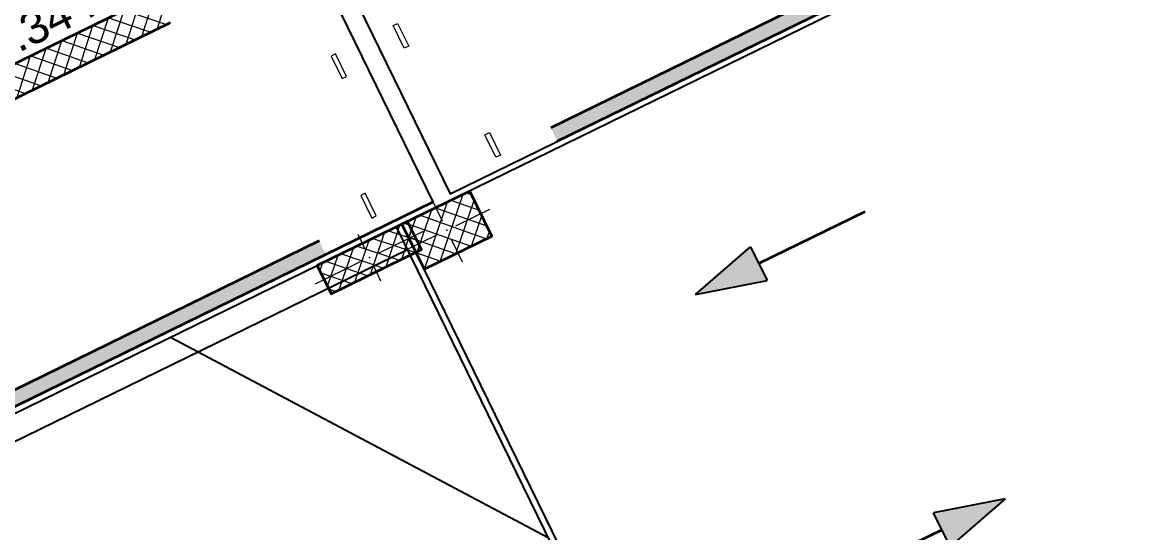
# Model space of a CAD drawing. Header units: metres. Extents: x 7511783 to 7512372, y 4692307 to 4692611.
# Drawn here: x 7511934.95 to 7511943.79, y 4692564.45 to 4692568.51 of the extents above; entities that cross this region are included whole.
import ezdxf
from ezdxf.enums import TextEntityAlignment as Align

# ---------------------------------------------------------------- set-up
doc = ezdxf.new("R2010")
doc.units = ezdxf.units.M
doc.layers.get('0').update_dxf_attribs({"lineweight": 0})
for name, color, linetype, lineweight in [('2D Drafting - General_Pen_No__1', 7, 'Continuous', 0), ('A - Fill Zone_Pen_No__156', 165, 'Continuous', 0), ('A - Muret', 7, 'Continuous', 0), ('A - Muret_Pen_No__101', 252, 'Continuous', 0), ('A - Muret_Pen_No__102', 254, 'Continuous', 0), ('A - Muret_Pen_No__7', 7, 'Continuous', 0), ('A - Pllaka Themel', 7, 'Continuous', 0), ('A - Pllaka Themel_Pen_No__42', 8, 'Continuous', 0), ('A - Rampa_Pen_No__42', 8, 'Continuous', 0), ('A - Shtyllat', 7, 'Continuous', 0), ('A - Shtyllat_Pen_No__1', 7, 'Continuous', 0), ('A - Shtyllat_Pen_No__7', 7, 'Continuous', 0), ('A -Polyline', 7, 'Continuous', 0), ('A -Polyline_Pen_No__48', 14, 'Continuous', 0), ('A -Polyline_Pen_No__8', 14, 'Continuous', 0), ('A1 - Bodrumi -1', 7, 'Continuous', 0), ('garazhat-netw', 1, 'Continuous', 0)]:
    doc.layers.add(name, color=color, linetype=linetype, lineweight=lineweight)
doc.styles.add('GENERATED_STYLE_1', font='arial.ttf')
doc.styles.add('GENERATED_STYLE_2', font='arialbd.ttf')
pattern_1 = [(44.99999999999998, (0, 0), (-68.94290863686237, 68.94290863686243), []), (135.0000000000001, (0, 0), (68.94290863686219, 68.94290863686261), [])]

# ---------------------------------------------------------------- blocks, each defined once
blk = doc.blocks.new('Slab_1', base_point=(-1850.000000000003, -20500.83600967443))
at = {"layer": 'A - Pllaka Themel_Pen_No__42', "color": 8, "linetype": 'Continuous', "lineweight": 25, "flags": 128}
blk.add_lwpolyline([(-1850.000000000003, -20500.83600967443), (27400.0000000007, -20500.83534970144), (27400.0000000007, 1500), (-1000, 1500), (-999.9999999999992, -8550.830745419275), (-1850.000000000002, -8550.830745419275)], close=True, dxfattribs=at)
blk = doc.blocks.new('Slab_2', base_point=(27550, -20500.83535421407))
at = {"layer": 'A - Pllaka Themel_Pen_No__42', "color": 8, "linetype": 'Continuous', "lineweight": 25, "flags": 128}
blk.add_lwpolyline([(27550, -20500.83535421407), (52100, -20500.83535421407), (52100, 1500), (27550, 1500)], close=True, dxfattribs=at)
blk = doc.blocks.new('Slab_5', base_point=(27099.99999994247, -19050.45703700876))
at = {"layer": 'A - Pllaka Themel_Pen_No__42', "color": 8, "linetype": 'Continuous', "lineweight": 25, "flags": 128}
blk.add_lwpolyline([(27099.99999994247, -19050.45703700876), (27099.99999994245, -53141.28956256484), (34367.48378446266, -53141.28956256484), (34572.08011014806, -54047.73212241127), (58725.51372234098, -48551.56399353076), (58577.30438397717, -47886.40318112022), (60192.66493870387, -47573.34216697117), (56976.71528492225, -33242.20353530695), (55470.262655318, -33580.37692266012), (52202.17436583388, -19050.80466526668)], close=True, dxfattribs=at)
blk = doc.blocks.new('Wall_32', base_point=(5824.862731304111, -24950.40664052381))
at = {"layer": 'A - Muret_Pen_No__101', "linetype": 'Continuous', "lineweight": 13}
h = blk.add_hatch(dxfattribs=at)
h.set_pattern_fill('CONCRETE_BLOCK', color=252, style=0, pattern_type=2)
h.set_pattern_definition(pattern_1)
h.paths.add_polyline_path([(6424.862816457296, -24950.41492313773), (9499.998194575948, -24950.45703086066), (9500.001641991863, -24700.63338816103), (10300.00183761077, -24700.64422289676), (10299.99814395087, -24950.46786559639), (13074.99829154035, -24950.50578717143), (13075.00173895627, -24700.63338816103), (13875.00193457517, -24700.64422289676), (13874.99824091527, -24950.51686815115), (16424.99835657231, -24950.55208104226), (16425.00180398823, -24700.63338816103), (17225.00150711915, -24700.64422289676), (17224.99805970324, -24950.56316202198), (22349.99821248404, -24950.63358780419), (22350.00165989995, -24700.63338816103), (6424.866263873207, -24700.41496973857)])
at = {"layer": 'A - Muret_Pen_No__7', "color": 7, "linetype": 'Continuous', "lineweight": 35, "flags": 128}
for points in [[(22350.0017149545, -24700.63356742325), (6424.866061430847, -24700.41487988083)], [(10299.99816184471, -24950.46809408945), (13074.99828923289, -24950.50620101496)]]:
    blk.add_lwpolyline(points, dxfattribs=at)
blk = doc.blocks.new('Wall_38', base_point=(16950, -19000.83965125988))
at = {"layer": 'A - Muret_Pen_No__102', "linetype": 'Continuous', "lineweight": 0}
blk.add_hatch(color=254, dxfattribs=at).paths.add_polyline_path([(26450.00000000064, -18880.83973710552), (23149.99994263089, -18880.83973710552), (23149.99994263089, -19000.8406140397), (27400.0000000007, -19000.839679736), (26450.00000000064, -19000.83531965208)])
at = {"layer": 'A - Muret_Pen_No__7', "color": 7, "linetype": 'Continuous', "lineweight": 35, "flags": 128}
for points in [[(26450.00000000064, -18880.83965125988), (23149.99994263089, -18880.83965125988)], [(23149.99994263096, -19000.83965125988), (27400.0000000007, -19000.83965125988)]]:
    blk.add_lwpolyline(points, dxfattribs=at)
blk = doc.blocks.new('Wall_61', base_point=(27550, -19000.83534970144))
at = {"layer": 'A - Muret_Pen_No__102', "linetype": 'Continuous', "lineweight": 0}
blk.add_hatch(color=254, dxfattribs=at).paths.add_polyline_path([(28500.00002657669, -19000.83533755253), (31800.00000223517, -19000.83597085249), (31800.00000223517, -18880.83531886295), (28500.00002657669, -18880.83531886295)])
at = {"layer": 'A - Muret_Pen_No__7', "color": 7, "linetype": 'Continuous', "lineweight": 35, "flags": 128}
for points in [[(31800.00000223517, -18880.83534970144), (28500.00002086165, -18880.83534970144)], [(28500.00002086165, -19000.83534970144), (31800.00000223522, -19000.83534970144)]]:
    blk.add_lwpolyline(points, dxfattribs=at)
blk = doc.blocks.new('Column_20', base_point=(2720.000000000001, 13759.91603487401))
at = {"layer": 'A - Shtyllat_Pen_No__1', "color": 7, "linetype": 'Continuous', "lineweight": 13, "flags": 128}
blk.add_lwpolyline([(2700.000000000001, 13659.91603487401), (2740.000000000001, 13659.91603487401), (2740.000000000001, 13859.91603487401), (2700.000000000001, 13859.91603487401)], close=True, dxfattribs=at)
blk = doc.blocks.new('Column_21', base_point=(2720.000000000001, 14480))
at = {"layer": 'A - Shtyllat_Pen_No__1', "color": 7, "linetype": 'Continuous', "lineweight": 13, "flags": 128}
blk.add_lwpolyline([(2700.000000000001, 14380), (2740.000000000001, 14380), (2740.000000000001, 14580), (2700.000000000001, 14580)], close=True, dxfattribs=at)
blk = doc.blocks.new('Column_29', base_point=(2775.000000000002, 13759.91603487401))
at = {"layer": 'A - Shtyllat_Pen_No__1', "color": 7, "linetype": 'Continuous', "lineweight": 13, "flags": 128}
blk.add_lwpolyline([(2795.000000000002, 13659.91603487401), (2755.000000000002, 13659.91603487401), (2755.000000000002, 13859.91603487401), (2795.000000000002, 13859.91603487401)], close=True, dxfattribs=at)
blk = doc.blocks.new('Column_30', base_point=(2775.000000000002, 14480))
at = {"layer": 'A - Shtyllat_Pen_No__1', "color": 7, "linetype": 'Continuous', "lineweight": 13, "flags": 128}
blk.add_lwpolyline([(2795.000000000002, 14380), (2755.000000000002, 14380), (2755.000000000002, 14580), (2795.000000000002, 14580)], close=True, dxfattribs=at)
blk = doc.blocks.new('Column_110', base_point=(27399.99723020736, -19250.46984577874))
at = {"layer": 'A - Shtyllat', "linetype": 'Continuous', "lineweight": 0}
h = blk.add_hatch(dxfattribs=at)
h.set_pattern_fill('CONCRETE_BLOCK', color=18, style=0, pattern_type=2)
h.set_pattern_definition(pattern_1)
h.paths.add_polyline_path([(27699.99999988493, -19050.47400035744), (27099.99999994247, -19050.46569123841), (27099.99446052978, -19450.46569120005), (27699.99446047224, -19450.47400031908)])
at = {"layer": 'A - Shtyllat_Pen_No__1', "color": 7, "linetype": 'Continuous', "lineweight": 13}
for p, q in [((27399.99833808989, -19170.46984578642), (27400.00110779624, -18970.46984580559)), ((27319.99723021503, -19250.46873789621), (27019.99723024379, -19250.46458333669)), ((27479.99723019968, -19250.47095366128), (27779.99723017092, -19250.4751082208)), ((27399.99612232482, -19330.46984577107), (27399.99335261847, -19530.4698457519))]:
    blk.add_line(p, q, dxfattribs=at)
blk.add_point((27399.99723020736, -19250.46984577874), dxfattribs=at)
at = {"layer": 'A - Shtyllat_Pen_No__7', "color": 7, "linetype": 'Continuous', "lineweight": 35, "flags": 128}
blk.add_lwpolyline([(27699.99999988493, -19050.47400035744), (27099.99999994247, -19050.46569123841), (27099.99446052978, -19450.46569120005), (27699.99446047224, -19450.47400031908)], close=True, dxfattribs=at)
blk = doc.blocks.new('Column_192', base_point=(26749.99723026489, -19175.45392099094))
at = {"layer": 'A - Shtyllat', "linetype": 'Continuous', "lineweight": 0}
h = blk.add_hatch(dxfattribs=at)
h.set_pattern_fill('CONCRETE_BLOCK', color=18, style=0, pattern_type=2)
h.set_pattern_definition(pattern_1)
h.paths.add_polyline_path([(27149.998961293, -19050.45946041562), (26349.99896136971, -19050.44838159024), (26349.99549923678, -19300.44838156627), (27149.99549916007, -19300.45946039165)])
at = {"layer": 'A - Shtyllat_Pen_No__1', "color": 7, "linetype": 'Continuous', "lineweight": 13}
for p, q in [((26749.99833814742, -19095.45392099862), (26750.00006921389, -18970.4539210106)), ((26669.99723027256, -19175.45281310841), (26269.99723031092, -19175.44727369572)), ((26829.99723025722, -19175.45502887348), (27229.99723021886, -19175.46056828617)), ((26749.99612238235, -19255.45392098327), (26749.99439131588, -19380.45392097129))]:
    blk.add_line(p, q, dxfattribs=at)
blk.add_point((26749.99723026489, -19175.45392099094), dxfattribs=at)
at = {"layer": 'A - Shtyllat_Pen_No__7', "color": 7, "linetype": 'Continuous', "lineweight": 35, "flags": 128}
blk.add_lwpolyline([(27149.998961293, -19050.45946041562), (26349.99896136971, -19050.44838159024), (26349.99549923678, -19300.44838156627), (27149.99549916007, -19300.45946039165)], close=True, dxfattribs=at)
blk = doc.blocks.new('Straight Ramp 22_2')
at = {"layer": 'A - Rampa_Pen_No__42', "color": 8, "linetype": 'Continuous', "lineweight": 25}
for p, q in [((17549.99999994249, -2750), (17549.99999994249, 2750)), ((15549.99999994249, -2750), (17549.99999994249, 0)), ((7352.756813537701, -2550), (17549.99999994249, -2550)), ((7352.756813537701, -2550), (17549.99999994249, -2550)), ((7237.286759699776, -2750), (17549.99999994249, -2750))]:
    blk.add_line(p, q, dxfattribs=at)
at = {"layer": 'A - Rampa_Pen_No__42', "color": 8, "linetype": 'Continuous', "lineweight": 25, "style": 'GENERATED_STYLE_2'}
for tag, p in [('ascentPercentage_0', (2250, 188.4773571428571)), ('percentage_0', (6637.499999985625, 188.4773571428571)), ('percentage_1', (10912.49999995687, 188.4773571428571)), ('ascentPercentage_1', (15299.99999994249, 188.4773571428571))]:
    blk.add_attdef(tag, text='', height=300, dxfattribs=at).set_placement(p, align=Align.MIDDLE_CENTER)
blk = doc.blocks.new('Polyline_33', base_point=(28953.05434282114, -23120.83199515405))
at = {"layer": 'A -Polyline_Pen_No__48', "linetype": 'Continuous', "lineweight": 25}
blk.add_hatch(color=14, dxfattribs=at).paths.add_polyline_path([(30453.05434282114, -23120.83199515405), (29893.24684282114, -22970.83199515405), (29893.24684282114, -23270.83199515405)])
at = {"layer": 'A -Polyline_Pen_No__48', "color": 14, "linetype": 'Continuous', "lineweight": 25}
for p, q in [((30453.05434282114, -23120.83199515405), (29893.24684282114, -22970.83199515405)), ((29893.24684282114, -23270.83199515405), (29893.24684282114, -22970.83199515405)), ((30453.05434282114, -23120.83199515405), (29893.24684282114, -23270.83199515405))]:
    blk.add_line(p, q, dxfattribs=at)
at = {"layer": 'A -Polyline_Pen_No__8', "color": 14, "linetype": 'Continuous', "lineweight": 35, "flags": 128}
blk.add_lwpolyline([(28953.05434282114, -23120.83199515405), (29893.24684282114, -23120.83199515405)], dxfattribs=at)
blk = doc.blocks.new('Polyline_34', base_point=(30453.05434282111, -20579.41815265183))
at = {"layer": 'A -Polyline_Pen_No__48', "linetype": 'Continuous', "lineweight": 25}
blk.add_hatch(color=14, dxfattribs=at).paths.add_polyline_path([(28953.05434282111, -20579.41815265186), (29512.86184282111, -20729.41815265184), (29512.8618428211, -20429.41815265185)])
at = {"layer": 'A -Polyline_Pen_No__48', "color": 14, "linetype": 'Continuous', "lineweight": 25}
for p, q in [((28953.05434282111, -20579.41815265186), (29512.8618428211, -20429.41815265185)), ((29512.8618428211, -20429.41815265185), (29512.86184282111, -20729.41815265184)), ((28953.05434282111, -20579.41815265186), (29512.86184282111, -20729.41815265184))]:
    blk.add_line(p, q, dxfattribs=at)
at = {"layer": 'A -Polyline_Pen_No__8', "color": 14, "linetype": 'Continuous', "lineweight": 35, "flags": 128}
blk.add_lwpolyline([(30453.05434282111, -20579.41815265183), (29512.8618428211, -20579.41815265185)], dxfattribs=at)

msp = doc.modelspace()

# ---------------------------------------------------------------- linework, layer by layer
for points in [[(7511952.936368961, 4692536.274337795), (7511959.465850123, 4692539.465305801), (7511960.047672097, 4692538.740750101), (7511979.334960965, 4692554.284103583), (7511978.909755964, 4692554.816650043), (7511980.223611783, 4692555.80719525), (7511971.041700034, 4692567.270892877), (7511969.83671859, 4692566.305605104), (7511960.520834319, 4692577.924691613), (7511937.967862488, 4692566.902763578)], [(7511939.550358762, 4692576.190805955), (7511935.0132027, 4692573.973439304), (7511938.350228121, 4692567.145247348), (7511942.887384186, 4692569.362613999), (7511939.550358762, 4692576.190805955)], [(7511934.878435688, 4692573.907576929), (7511930.700658323, 4692571.86584328), (7511934.037683746, 4692565.037651323), (7511938.21546111, 4692567.079384972), (7511934.878435688, 4692573.907576929)]]:
    msp.add_lwpolyline(points, close=True)
at = {"layer": '2D Drafting - General_Pen_No__1', "color": 7, "linetype": 'Continuous', "lineweight": 13, "flags": 128}
msp.add_lwpolyline([(7511952.936368961, 4692536.274337795), (7511959.465850123, 4692539.465305801), (7511960.047672097, 4692538.740750101), (7511979.334960965, 4692554.284103583), (7511978.909755964, 4692554.816650043), (7511980.223611783, 4692555.80719525), (7511971.041700034, 4692567.270892877), (7511969.83671859, 4692566.305605104), (7511960.520834319, 4692577.924691613), (7511937.967862488, 4692566.902763578)], close=True, dxfattribs=at)
at = {"layer": 'garazhat-netw', "color": 1, "linetype": 'Continuous', "lineweight": 0}
for p, q in [((7511960.520834319, 4692577.924691613), (7511937.967862488, 4692566.902763578)), ((7511938.215461109, 4692567.079384972), (7511934.878435688, 4692573.907576929)), ((7511935.013202701, 4692573.973439304), (7511938.350228121, 4692567.145247348)), ((7511938.350228121, 4692567.145247348), (7511942.887384184, 4692569.362613999)), ((7511934.037683746, 4692565.037651323), (7511938.215461109, 4692567.079384972)), ((7511937.967862488, 4692566.902763578), (7511952.936368961, 4692536.274337795))]:
    msp.add_line(p, q, dxfattribs=at)

# ---------------------------------------------------------------- block references
at = {"layer": 'A - Muret', "color": 7, "lineweight": 35, "xscale": 0.001, "yscale": 0.001, "zscale": 0.001, "rotation": 26.04535599708318}
for name, p in [('Wall_32', (7511929.612682036, 4692565.323767098)), ('Wall_61', (7511938.350227849, 4692567.145247906)), ('Wall_38', (7511928.826694239, 4692562.490969488))]:
    msp.add_blockref(name, p, dxfattribs=at)
at = {"layer": 'A - Pllaka Themel', "color": 8, "linetype": 'Continuous', "lineweight": 25, "xscale": 0.001, "yscale": 0.001, "zscale": 0.001, "rotation": 26.04535599708318}
msp.add_blockref('Slab_5', (7511937.967714828, 4692566.903078335), dxfattribs=at)
at = {"layer": 'A - Rampa_Pen_No__42', "color": 8, "linetype": 'Continuous', "lineweight": 25, "xscale": -0.001, "yscale": 0.001, "rotation": 206.0453559970832}
msp.add_blockref('Straight Ramp 22_2', (7511923.36253174, 4692556.704492099), dxfattribs=at)
at = {"layer": 'A - Shtyllat', "color": 7, "lineweight": 35, "xscale": 0.001, "yscale": 0.001, "zscale": 0.001, "rotation": 26.04535599708318}
for name, p in [('Column_29', (7511937.959109941, 4692568.401045177)), ('Column_20', (7511937.464964232, 4692568.159549797)), ('Column_30', (7511938.689173553, 4692567.533501445)), ('Column_110', (7511938.325068489, 4692566.855101013)), ('Column_21', (7511937.700882132, 4692567.05051069)), ('Column_192', (7511937.708139925, 4692566.637095199))]:
    msp.add_blockref(name, p, dxfattribs=at)
at = {"layer": 'A -Polyline', "color": 14, "linetype": 'Continuous', "lineweight": 35, "xscale": 0.001, "yscale": 0.001, "zscale": 0.001, "rotation": 26.04535599708318}
for name, p in [('Polyline_34', (7511941.651595666, 4692567.001655698)), ('Polyline_33', (7511941.419815904, 4692564.059706946))]:
    msp.add_blockref(name, p, dxfattribs=at)
at = {"layer": 'A1 - Bodrumi -1', "color": 8, "linetype": 'Continuous', "lineweight": 25, "xscale": 0.001, "yscale": 0.001, "zscale": 0.001, "rotation": 26.04535599708318}
for name, p in [('Slab_2', (7511938.350227849, 4692567.145247906)), ('Slab_1', (7511911.935893833, 4692554.236221664))]:
    msp.add_blockref(name, p, dxfattribs=at)

# ---------------------------------------------------------------- texts
at = {"layer": 'A - Fill Zone_Pen_No__156', "color": 165, "lineweight": 20, "insert": (7511934.553377716, 4692568.083313594), "char_height": 0.2625, "attachment_point": 7, "rotation": 26.045355997083185, "style": 'GENERATED_STYLE_1'}
msp.add_mtext('{\\fArial|b0|i0|c0|p34;35.34 m{\\H0.66x;\\S2^  ;}}', dxfattribs=at)

doc.saveas('drawing.dxf')
